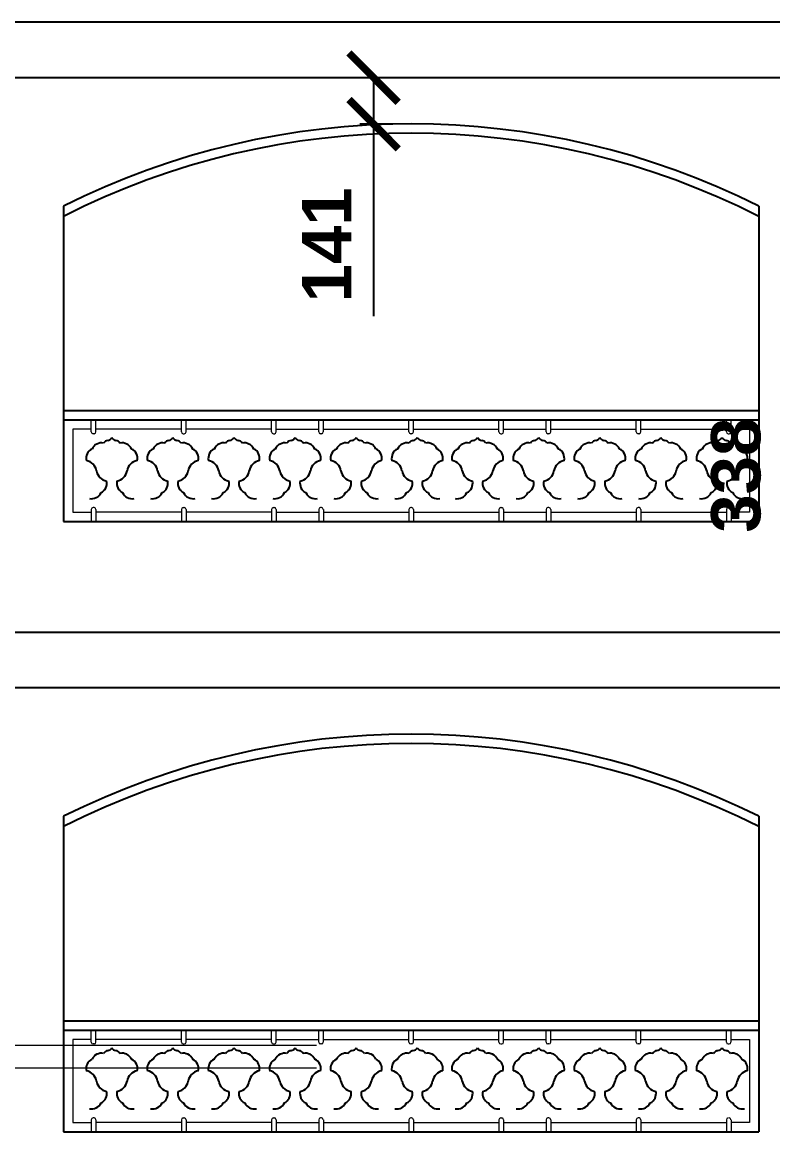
# Model space of a CAD drawing. Header units: millimetres. Extents: x 1521 to 3683, y 1649 to 3322.
# Drawn here: x 1724.581 to 1726.865, y 1666.111 to 1669.486 of the extents above; entities that cross this region are included whole.
import ezdxf

# ---------------------------------------------------------------- set-up
doc = ezdxf.new("R2010")
doc.units = ezdxf.units.MM
doc.header["$LTSCALE"] = 0.1
doc.linetypes.add('BORDER2', pattern=[0.875, 0.25, -0.125, 0.25, -0.125, 0, -0.125])
doc.layers.get('DEFPOINTS').update_dxf_attribs({"lineweight": 25})
for name, color, linetype, lineweight in [('BRICKS', 70, 'Continuous', 25), ('Glass', 193, 'Continuous', 5), ('WIN', 8, 'Continuous', 25), ('WINDOW', 142, 'Continuous', 13)]:
    doc.layers.add(name, color=color, linetype=linetype, lineweight=lineweight)
doc.layers.add('RELIEF', color=252, linetype='Continuous')
doc.styles.add('STYLE1', font='arialbd.ttf')
doc.dimstyles.new('50', dxfattribs={"dimscale": 0.75, "dimtxt": 0.2, "dimasz": 0.2, "dimexe": 0.1, "dimexo": 0, "dimgap": 0.09, "dimtad": 2, "dimdec": 0, "dimlfac": 1000, "dimzin": 0, "dimdsep": 46, "dimtxsty": 'STYLE1', "dimblk": 'ARCHTICK', "dimcen": 0.09, "dimclrd": 4, "dimclre": 8, "dimclrt": 6, "dimadec": 0, "dimazin": 0, "dimtfac": 1, "dimtdec": 0, "dimtofl": 0, "dimtmove": 0, "dimatfit": 3, "dimldrblk": 'OPEN90', "dimfxl": 0.05, "dimtolj": 1, "dimtzin": 0, "dimarcsym": 0})

# ---------------------------------------------------------------- blocks, each defined once
blk = doc.blocks.new('_ArchTick')
at = {"color": 0, "linetype": 'ByBlock', "const_width": 0.15}
blk.add_lwpolyline([(-0.5, -0.5), (0.5, 0.5)], dxfattribs=at)
blk = doc.blocks.new('*D151')
at = {"layer": 'BRICKS', "color": 8, "linetype": 'BORDER2', "lineweight": -2}
for p, q in [((1725.7053, 1669.317), (1725.575, 1669.317)), ((1725.7087, 1669.1757), (1725.575, 1669.1757))]:
    blk.add_line(p, q, dxfattribs=at)
at = {"layer": 'BRICKS', "color": 4, "lineweight": -2}
for p, q in [((1725.65, 1669.317), (1725.65, 1669.1757)), ((1725.65, 1669.1757), (1725.65, 1668.5917))]:
    blk.add_line(p, q, dxfattribs=at)
at = {"layer": 'DEFPOINTS', "color": 0}
for p in [(1725.7053, 1669.317), (1725.65, 1669.1757), (1725.7087, 1669.1757)]:
    blk.add_point(p, dxfattribs=at)
at = {"layer": 'BRICKS', "color": 4, "lineweight": -2, "xscale": 0.15, "yscale": 0.15, "zscale": 0.15}
for p, rotation in [((1725.65, 1669.317), 90), ((1725.65, 1669.1757), 270)]:
    blk.add_blockref('_ArchTick', p, dxfattribs=dict(at, rotation=rotation))
at = {"layer": 'BRICKS', "color": 6, "insert": (1725.5072, 1668.8087), "char_height": 0.15, "attachment_point": 5, "rotation": 90, "style": 'STYLE1'}
blk.add_mtext('\\A1;141', dxfattribs=at)
blk = doc.blocks.new('_Open90')
at = {"color": 0, "linetype": 'ByBlock', "lineweight": -2}
for p, q in [((-0.5, 0.5), (0, 0)), ((0, 0), (-1, 0)), ((0, 0), (-0.5, -0.5))]:
    blk.add_line(p, q, dxfattribs=at)
blk = doc.blocks.new('*D155')
at = {"layer": 'BRICKS', "color": 4, "lineweight": -2}
for p, q in [((1726.8972, 1667.8741), (1726.8972, 1668.3414)), ((1727.1501, 1667.967), (1727.1501, 1667.6295)), ((1727.1501, 1667.7982), (1726.8972, 1667.8741))]:
    blk.add_line(p, q, dxfattribs=at)
at = {"layer": 'BRICKS', "color": 8, "linetype": 'BORDER2', "lineweight": -2}
for p, q in [((1727.2156, 1667.967), (1727.0751, 1667.967)), ((1727.1667, 1667.6295), (1727.0751, 1667.6295))]:
    blk.add_line(p, q, dxfattribs=at)
at = {"layer": 'DEFPOINTS', "color": 0}
for p in [(1727.2156, 1667.967), (1727.1501, 1667.6295), (1727.1667, 1667.6295)]:
    blk.add_point(p, dxfattribs=at)
at = {"layer": 'BRICKS', "color": 4, "lineweight": -2, "xscale": 0.15, "yscale": 0.15, "zscale": 0.15}
for p, rotation in [((1727.1501, 1667.967), 90), ((1727.1501, 1667.6295), 270)]:
    blk.add_blockref('_ArchTick', p, dxfattribs=dict(at, rotation=rotation))
at = {"layer": 'BRICKS', "color": 6, "insert": (1726.7531, 1668.1078), "char_height": 0.15, "attachment_point": 5, "rotation": 90, "style": 'STYLE1'}
blk.add_mtext('\\A1;338', dxfattribs=at)

msp = doc.modelspace()

# ---------------------------------------------------------------- linework, layer by layer
at = {"layer": 'Glass'}
for p, q in [((1724.7912, 1668.2398), (1724.7912, 1668.2764)), ((1724.8053, 1668.2398), (1724.8053, 1668.2764)), ((1725.0654, 1668.2398), (1725.0654, 1668.2764)), ((1725.0795, 1668.2398), (1725.0795, 1668.2764)), ((1725.3397, 1668.2398), (1725.3397, 1668.2764)), ((1725.3537, 1668.2398), (1725.3537, 1668.2764)), ((1725.4831, 1668.2398), (1725.4831, 1668.2764)), ((1725.4972, 1668.2398), (1725.4972, 1668.2764)), ((1725.7573, 1668.2398), (1725.7573, 1668.2764)), ((1725.7714, 1668.2398), (1725.7714, 1668.2764)), ((1726.0315, 1668.2398), (1726.0315, 1668.2764)), ((1726.0456, 1668.2398), (1726.0456, 1668.2764)), ((1726.175, 1668.2398), (1726.175, 1668.2764)), ((1726.189, 1668.2398), (1726.189, 1668.2764)), ((1726.4492, 1668.2398), (1726.4492, 1668.2764)), ((1726.4632, 1668.2398), (1726.4632, 1668.2764)), ((1726.7234, 1668.2398), (1726.7234, 1668.2764)), ((1726.7375, 1668.2398), (1726.7375, 1668.2764)), ((1724.7997, 1668.2342), (1724.7968, 1668.2342)), ((1725.0711, 1668.2342), (1725.0739, 1668.2342)), ((1725.3453, 1668.2342), (1725.3481, 1668.2342)), ((1725.3537, 1668.2482), (1725.4831, 1668.2482)), ((1725.4915, 1668.2342), (1725.4887, 1668.2342)), ((1725.7657, 1668.2342), (1725.7629, 1668.2342)), ((1726.0372, 1668.2342), (1726.04, 1668.2342)), ((1726.0456, 1668.2482), (1726.175, 1668.2482)), ((1726.1834, 1668.2342), (1726.1806, 1668.2342)), ((1726.4576, 1668.2342), (1726.4548, 1668.2342)), ((1726.4632, 1668.2482), (1726.5926, 1668.2482)), ((1726.729, 1668.2342), (1726.7318, 1668.2342)), ((1724.7912, 1668.0036), (1724.7912, 1667.967)), ((1724.7997, 1668.0092), (1724.7968, 1668.0092)), ((1724.8053, 1668.0036), (1724.8053, 1667.967)), ((1725.0654, 1668.0036), (1725.0654, 1667.967)), ((1725.0711, 1668.0092), (1725.0739, 1668.0092)), ((1725.0795, 1668.0036), (1725.0795, 1667.967)), ((1725.3397, 1668.0036), (1725.3397, 1667.967)), ((1725.3453, 1668.0092), (1725.3481, 1668.0092)), ((1725.3537, 1668.0036), (1725.3537, 1667.967)), ((1725.3537, 1667.9951), (1725.4831, 1667.9951)), ((1725.4831, 1668.0036), (1725.4831, 1667.967)), ((1725.4915, 1668.0092), (1725.4887, 1668.0092)), ((1725.4972, 1668.0036), (1725.4972, 1667.967)), ((1725.7573, 1668.0036), (1725.7573, 1667.967)), ((1725.7657, 1668.0092), (1725.7629, 1668.0092)), ((1725.7714, 1668.0036), (1725.7714, 1667.967)), ((1726.0315, 1668.0036), (1726.0315, 1667.967)), ((1726.0372, 1668.0092), (1726.04, 1668.0092)), ((1726.0456, 1668.0036), (1726.0456, 1667.967)), ((1726.0456, 1667.9951), (1726.175, 1667.9951)), ((1726.175, 1668.0036), (1726.175, 1667.967)), ((1726.1834, 1668.0092), (1726.1806, 1668.0092)), ((1726.189, 1668.0036), (1726.189, 1667.967)), ((1726.4492, 1668.0036), (1726.4492, 1667.967)), ((1726.4576, 1668.0092), (1726.4548, 1668.0092)), ((1726.4632, 1668.0036), (1726.4632, 1667.967)), ((1726.7234, 1668.0036), (1726.7234, 1667.967)), ((1726.7375, 1668.0036), (1726.7375, 1667.967)), ((1724.7912, 1666.3836), (1724.7912, 1666.4201)), ((1724.8053, 1666.3836), (1724.8053, 1666.4201)), ((1725.0654, 1666.3836), (1725.0654, 1666.4201)), ((1725.0795, 1666.3836), (1725.0795, 1666.4201)), ((1725.3397, 1666.3836), (1725.3397, 1666.4201)), ((1725.3537, 1666.3836), (1725.3537, 1666.4201)), ((1725.4831, 1666.3836), (1725.4831, 1666.4201)), ((1725.4972, 1666.3836), (1725.4972, 1666.4201)), ((1725.7573, 1666.3836), (1725.7573, 1666.4201)), ((1725.7714, 1666.3836), (1725.7714, 1666.4201)), ((1726.0315, 1666.3836), (1726.0315, 1666.4201)), ((1726.0456, 1666.3836), (1726.0456, 1666.4201)), ((1726.175, 1666.3836), (1726.175, 1666.4201)), ((1726.189, 1666.3836), (1726.189, 1666.4201)), ((1726.4492, 1666.3836), (1726.4492, 1666.4201)), ((1726.4632, 1666.3836), (1726.4632, 1666.4201)), ((1726.7234, 1666.3836), (1726.7234, 1666.4201)), ((1726.7375, 1666.3836), (1726.7375, 1666.4201)), ((1724.7997, 1666.3779), (1724.7968, 1666.3779)), ((1725.0711, 1666.3779), (1725.0739, 1666.3779)), ((1725.3453, 1666.3779), (1725.3481, 1666.3779)), ((1725.3537, 1666.392), (1725.4831, 1666.392)), ((1725.4915, 1666.3779), (1725.4887, 1666.3779)), ((1725.7657, 1666.3779), (1725.7629, 1666.3779)), ((1726.0372, 1666.3779), (1726.04, 1666.3779)), ((1726.0456, 1666.392), (1726.175, 1666.392)), ((1726.1834, 1666.3779), (1726.1806, 1666.3779)), ((1726.4576, 1666.3779), (1726.4548, 1666.3779)), ((1726.4632, 1666.392), (1726.5926, 1666.392)), ((1726.729, 1666.3779), (1726.7318, 1666.3779)), ((1724.7912, 1666.1473), (1724.7912, 1666.1107)), ((1724.7997, 1666.1529), (1724.7968, 1666.1529)), ((1724.8053, 1666.1473), (1724.8053, 1666.1107)), ((1725.0654, 1666.1473), (1725.0654, 1666.1107)), ((1725.0711, 1666.1529), (1725.0739, 1666.1529)), ((1725.0795, 1666.1473), (1725.0795, 1666.1107)), ((1725.3397, 1666.1473), (1725.3397, 1666.1107)), ((1725.3453, 1666.1529), (1725.3481, 1666.1529)), ((1725.3537, 1666.1473), (1725.3537, 1666.1107)), ((1725.3537, 1666.1389), (1725.4831, 1666.1389)), ((1725.4831, 1666.1473), (1725.4831, 1666.1107)), ((1725.4915, 1666.1529), (1725.4887, 1666.1529)), ((1725.4972, 1666.1473), (1725.4972, 1666.1107)), ((1725.7573, 1666.1473), (1725.7573, 1666.1107)), ((1725.7657, 1666.1529), (1725.7629, 1666.1529)), ((1725.7714, 1666.1473), (1725.7714, 1666.1107)), ((1726.0315, 1666.1473), (1726.0315, 1666.1107)), ((1726.0372, 1666.1529), (1726.04, 1666.1529)), ((1726.0456, 1666.1473), (1726.0456, 1666.1107)), ((1726.0456, 1666.1389), (1726.175, 1666.1389)), ((1726.175, 1666.1473), (1726.175, 1666.1107)), ((1726.1834, 1666.1529), (1726.1806, 1666.1529)), ((1726.189, 1666.1473), (1726.189, 1666.1107)), ((1726.4492, 1666.1473), (1726.4492, 1666.1107)), ((1726.4576, 1666.1529), (1726.4548, 1666.1529)), ((1726.4632, 1666.1473), (1726.4632, 1666.1107)), ((1726.7234, 1666.1473), (1726.7234, 1666.1107)), ((1726.7375, 1666.1473), (1726.7375, 1666.1107))]:
    msp.add_line(p, q, dxfattribs=at)
for points in [[(1724.7912, 1668.2482), (1724.735, 1668.2482), (1724.735, 1667.9951), (1724.7912, 1667.9951)], [(1725.0654, 1668.2482), (1724.8053, 1668.2482)], [(1725.3397, 1668.2482), (1725.0795, 1668.2482)], [(1725.4972, 1668.2482), (1725.7573, 1668.2482)], [(1725.7714, 1668.2482), (1726.0315, 1668.2482)], [(1726.189, 1668.2482), (1726.4492, 1668.2482)], [(1726.4632, 1668.2482), (1726.7234, 1668.2482)], [(1726.7375, 1668.2482), (1726.7937, 1668.2482), (1726.7937, 1667.9951), (1726.7375, 1667.9951)], [(1725.0654, 1667.9951), (1724.8053, 1667.9951)], [(1725.3397, 1667.9951), (1725.0795, 1667.9951)], [(1725.4972, 1667.9951), (1725.7573, 1667.9951)], [(1725.7714, 1667.9951), (1726.0315, 1667.9951)], [(1726.189, 1667.9951), (1726.4492, 1667.9951)], [(1726.4632, 1667.9951), (1726.7234, 1667.9951)], [(1724.7912, 1666.392), (1724.735, 1666.392), (1724.735, 1666.1389), (1724.7912, 1666.1389)], [(1725.0654, 1666.392), (1724.8053, 1666.392)], [(1725.3397, 1666.392), (1725.0795, 1666.392)], [(1725.4972, 1666.392), (1725.7573, 1666.392)], [(1725.7714, 1666.392), (1726.0315, 1666.392)], [(1726.189, 1666.392), (1726.4492, 1666.392)], [(1726.4632, 1666.392), (1726.7234, 1666.392)], [(1726.7375, 1666.392), (1726.7937, 1666.392), (1726.7937, 1666.1389), (1726.7375, 1666.1389)], [(1725.0654, 1666.1389), (1724.8053, 1666.1389)], [(1725.3397, 1666.1389), (1725.0795, 1666.1389)], [(1725.4972, 1666.1389), (1725.7573, 1666.1389)], [(1725.7714, 1666.1389), (1726.0315, 1666.1389)], [(1726.189, 1666.1389), (1726.4492, 1666.1389)], [(1726.4632, 1666.1389), (1726.7234, 1666.1389)]]:
    msp.add_lwpolyline(points, dxfattribs=at)
for centre, start, end in [((1724.7968, 1668.2398), 180, 270), ((1724.7997, 1668.2398), 270, 0), ((1725.0711, 1668.2398), 180, 270), ((1725.0739, 1668.2398), 270, 0), ((1725.3453, 1668.2398), 180, 270), ((1725.3481, 1668.2398), 270, 0), ((1725.4887, 1668.2398), 180, 270), ((1725.4915, 1668.2398), 270, 0), ((1725.7629, 1668.2398), 180, 270), ((1725.7657, 1668.2398), 270, 0), ((1726.0372, 1668.2398), 180, 270), ((1726.04, 1668.2398), 270, 0), ((1726.1806, 1668.2398), 180, 270), ((1726.1834, 1668.2398), 270, 0), ((1726.4548, 1668.2398), 180, 270), ((1726.4576, 1668.2398), 270, 0), ((1726.729, 1668.2398), 180, 270), ((1726.7318, 1668.2398), 270, 0), ((1724.7968, 1668.0036), 90, 180), ((1724.7997, 1668.0036), 360, 90), ((1725.0711, 1668.0036), 90, 180), ((1725.0739, 1668.0036), 360, 90), ((1725.3453, 1668.0036), 90, 180), ((1725.3481, 1668.0036), 360, 90), ((1725.4887, 1668.0036), 90, 180), ((1725.4915, 1668.0036), 360, 90), ((1725.7629, 1668.0036), 90, 180), ((1725.7657, 1668.0036), 360, 90), ((1726.0372, 1668.0036), 90, 180), ((1726.04, 1668.0036), 360, 90), ((1726.1806, 1668.0036), 90, 180), ((1726.1834, 1668.0036), 360, 90), ((1726.4548, 1668.0036), 90, 180), ((1726.4576, 1668.0036), 360, 90), ((1726.729, 1668.0036), 90, 180), ((1726.7318, 1668.0036), 360, 90), ((1724.7968, 1666.3836), 180, 270), ((1724.7997, 1666.3836), 270, 0), ((1725.0711, 1666.3836), 180, 270), ((1725.0739, 1666.3836), 270, 0), ((1725.3453, 1666.3836), 180, 270), ((1725.3481, 1666.3836), 270, 0), ((1725.4887, 1666.3836), 180, 270), ((1725.4915, 1666.3836), 270, 0), ((1725.7629, 1666.3836), 180, 270), ((1725.7657, 1666.3836), 270, 0), ((1726.0372, 1666.3836), 180, 270), ((1726.04, 1666.3836), 270, 0), ((1726.1806, 1666.3836), 180, 270), ((1726.1834, 1666.3836), 270, 0), ((1726.4548, 1666.3836), 180, 270), ((1726.4576, 1666.3836), 270, 0), ((1726.729, 1666.3836), 180, 270), ((1726.7318, 1666.3836), 270, 0), ((1724.7968, 1666.1473), 90, 180), ((1724.7997, 1666.1473), 360, 90), ((1725.0711, 1666.1473), 90, 180), ((1725.0739, 1666.1473), 360, 90), ((1725.3453, 1666.1473), 90, 180), ((1725.3481, 1666.1473), 360, 90), ((1725.4887, 1666.1473), 90, 180), ((1725.4915, 1666.1473), 360, 90), ((1725.7629, 1666.1473), 90, 180), ((1725.7657, 1666.1473), 360, 90), ((1726.0372, 1666.1473), 90, 180), ((1726.04, 1666.1473), 360, 90), ((1726.1806, 1666.1473), 90, 180), ((1726.1834, 1666.1473), 360, 90), ((1726.4548, 1666.1473), 90, 180), ((1726.4576, 1666.1473), 360, 90), ((1726.729, 1666.1473), 90, 180), ((1726.7318, 1666.1473), 360, 90)]:
    msp.add_arc(centre, 0.00562, start, end, dxfattribs=at)
at = {"layer": 'RELIEF'}
for centre, radius, start, end in [((1724.8222, 1668.1744), 0.0317, 78.0514, 155.5132), ((1724.8435, 1668.197), 0.017, 98.1049, 150.4121), ((1724.8387, 1668.2307), 0.017, 278.1049, 330.4121), ((1724.8683, 1668.2307), 0.017, 209.5879, 261.8951), ((1724.8635, 1668.197), 0.017, 29.5879, 81.8951), ((1724.8849, 1668.1744), 0.0317, 24.4868, 101.9486), ((1725.0081, 1668.1744), 0.0317, 78.0514, 155.5132), ((1725.0294, 1668.197), 0.017, 98.1049, 150.4121), ((1725.0246, 1668.2307), 0.017, 278.1049, 330.4121), ((1725.0542, 1668.2307), 0.017, 209.5879, 261.8951), ((1725.0494, 1668.197), 0.017, 29.5879, 81.8951), ((1725.0708, 1668.1744), 0.0317, 24.4868, 101.9486), ((1725.194, 1668.1744), 0.0317, 78.0514, 155.5132), ((1725.2153, 1668.197), 0.017, 98.1049, 150.4121), ((1725.2105, 1668.2307), 0.017, 278.1049, 330.4121), ((1725.2401, 1668.2307), 0.017, 209.5879, 261.8951), ((1725.2353, 1668.197), 0.017, 29.5879, 81.8951), ((1725.2567, 1668.1744), 0.0317, 24.4868, 101.9486), ((1725.3799, 1668.1744), 0.0317, 78.0514, 155.5132), ((1725.4012, 1668.197), 0.017, 98.1049, 150.4121), ((1725.3964, 1668.2307), 0.017, 278.1049, 330.4121), ((1725.426, 1668.2307), 0.017, 209.5879, 261.8951), ((1725.4212, 1668.197), 0.017, 29.5879, 81.8951), ((1725.4426, 1668.1744), 0.0317, 24.4868, 101.9486), ((1725.5658, 1668.1744), 0.0317, 78.0514, 155.5132), ((1725.5871, 1668.197), 0.017, 98.1049, 150.4121), ((1725.5823, 1668.2307), 0.017, 278.1049, 330.4121), ((1725.612, 1668.2307), 0.017, 209.5879, 261.8951), ((1725.6072, 1668.197), 0.017, 29.5879, 81.8951), ((1725.6285, 1668.1744), 0.0317, 24.4868, 101.9486), ((1725.7517, 1668.1744), 0.0317, 78.0514, 155.5132), ((1725.7731, 1668.197), 0.017, 98.1049, 150.4121), ((1725.7683, 1668.2307), 0.017, 278.1049, 330.4121), ((1725.7979, 1668.2307), 0.017, 209.5879, 261.8951), ((1725.7931, 1668.197), 0.017, 29.5879, 81.8951), ((1725.8144, 1668.1744), 0.0317, 24.4868, 101.9486), ((1725.9351, 1668.1744), 0.0317, 78.0514, 155.5132), ((1725.9565, 1668.197), 0.017, 98.1049, 150.4121), ((1725.9517, 1668.2307), 0.017, 278.1049, 330.4121), ((1725.9813, 1668.2307), 0.017, 209.5879, 261.8951), ((1725.9765, 1668.197), 0.017, 29.5879, 81.8951), ((1725.9979, 1668.1744), 0.0317, 24.4868, 101.9486), ((1726.121, 1668.1744), 0.0317, 78.0514, 155.5132), ((1726.1424, 1668.197), 0.017, 98.1049, 150.4121), ((1726.1376, 1668.2307), 0.017, 278.1049, 330.4121), ((1726.1672, 1668.2307), 0.017, 209.5879, 261.8951), ((1726.1624, 1668.197), 0.017, 29.5879, 81.8951), ((1726.1838, 1668.1744), 0.0317, 24.4868, 101.9486), ((1726.3069, 1668.1744), 0.0317, 78.0514, 155.5132), ((1726.3283, 1668.197), 0.017, 98.1049, 150.4121), ((1726.3235, 1668.2307), 0.017, 278.1049, 330.4121), ((1726.3531, 1668.2307), 0.017, 209.5879, 261.8951), ((1726.3483, 1668.197), 0.017, 29.5879, 81.8951), ((1726.3697, 1668.1744), 0.0317, 24.4868, 101.9486), ((1726.4928, 1668.1744), 0.0317, 78.0514, 155.5132), ((1726.5142, 1668.197), 0.017, 98.1049, 150.4121), ((1726.5094, 1668.2307), 0.017, 278.1049, 330.4121), ((1726.539, 1668.2307), 0.017, 209.5879, 261.8951), ((1726.5342, 1668.197), 0.017, 29.5879, 81.8951), ((1726.5556, 1668.1744), 0.0317, 24.4868, 101.9486), ((1726.6787, 1668.1744), 0.0317, 78.0514, 155.5132), ((1726.7001, 1668.197), 0.017, 98.1049, 150.4121), ((1726.6953, 1668.2307), 0.017, 278.1049, 330.4121), ((1726.7249, 1668.2307), 0.017, 209.5879, 261.8951), ((1726.7201, 1668.197), 0.017, 29.5879, 81.8951), ((1726.7415, 1668.1744), 0.0317, 24.4868, 101.9486), ((1724.806, 1668.1597), 0.0306, 114.5387, 193.4516), ((1724.901, 1668.1597), 0.0306, 346.5484, 65.4613), ((1724.9919, 1668.1597), 0.0306, 114.5387, 193.4516), ((1725.0869, 1668.1597), 0.0306, 346.5484, 65.4613), ((1725.1778, 1668.1597), 0.0306, 114.5387, 193.4516), ((1725.2729, 1668.1597), 0.0306, 346.5484, 65.4613), ((1725.3637, 1668.1597), 0.0306, 114.5387, 193.4516), ((1725.4588, 1668.1597), 0.0306, 346.5484, 65.4613), ((1725.5496, 1668.1597), 0.0306, 114.5387, 193.4516), ((1725.6447, 1668.1597), 0.0306, 346.5484, 65.4613), ((1725.7355, 1668.1597), 0.0306, 114.5387, 193.4516), ((1725.8306, 1668.1597), 0.0306, 346.5484, 65.4613), ((1725.919, 1668.1597), 0.0306, 114.5387, 193.4516), ((1726.014, 1668.1597), 0.0306, 346.5484, 65.4613), ((1726.1049, 1668.1597), 0.0306, 114.5387, 193.4516), ((1726.1999, 1668.1597), 0.0306, 346.5484, 65.4613), ((1726.2908, 1668.1597), 0.0306, 114.5387, 193.4516), ((1726.3858, 1668.1597), 0.0306, 346.5484, 65.4613), ((1726.4767, 1668.1597), 0.0306, 114.5387, 193.4516), ((1726.5717, 1668.1597), 0.0306, 346.5484, 65.4613), ((1726.6626, 1668.1597), 0.0306, 114.5387, 193.4516), ((1726.7576, 1668.1597), 0.0306, 346.5484, 65.4613), ((1724.7694, 1668.115), 0.0381, 9.2672, 79.6619), ((1724.9376, 1668.115), 0.0381, 100.3381, 170.7328), ((1724.9553, 1668.115), 0.0381, 9.2672, 79.6619), ((1725.1235, 1668.115), 0.0381, 100.3381, 170.7328), ((1725.1412, 1668.115), 0.0381, 9.2672, 79.6619), ((1725.3094, 1668.115), 0.0381, 100.3381, 170.7328), ((1725.3271, 1668.115), 0.0381, 9.2672, 79.6619), ((1725.4954, 1668.115), 0.0381, 100.3381, 170.7328), ((1725.513, 1668.115), 0.0381, 9.2672, 79.6619), ((1725.6813, 1668.115), 0.0381, 100.3381, 170.7328), ((1725.6989, 1668.115), 0.0381, 9.2672, 79.6619), ((1725.8672, 1668.115), 0.0381, 100.3381, 170.7328), ((1725.8824, 1668.115), 0.0381, 9.2672, 79.6619), ((1726.0506, 1668.115), 0.0381, 100.3381, 170.7328), ((1726.0683, 1668.115), 0.0381, 9.2672, 79.6619), ((1726.2365, 1668.115), 0.0381, 100.3381, 170.7328), ((1726.2542, 1668.115), 0.0381, 9.2672, 79.6619), ((1726.4224, 1668.115), 0.0381, 100.3381, 170.7328), ((1726.4401, 1668.115), 0.0381, 9.2672, 79.6619), ((1726.6083, 1668.115), 0.0381, 100.3381, 170.7328), ((1726.626, 1668.115), 0.0381, 9.2672, 79.6619), ((1726.7942, 1668.115), 0.0381, 100.3381, 170.7328), ((1724.8447, 1668.1273), 0.0381, 189.2672, 259.6619), ((1724.8624, 1668.1273), 0.0381, 280.3381, 350.7328), ((1725.0306, 1668.1273), 0.0381, 189.2672, 259.6619), ((1725.0483, 1668.1273), 0.0381, 280.3381, 350.7328), ((1725.2165, 1668.1273), 0.0381, 189.2672, 259.6619), ((1725.2342, 1668.1273), 0.0381, 280.3381, 350.7328), ((1725.4024, 1668.1273), 0.0381, 189.2672, 259.6619), ((1725.4201, 1668.1273), 0.0381, 280.3381, 350.7328), ((1725.5883, 1668.1273), 0.0381, 189.2672, 259.6619), ((1725.606, 1668.1273), 0.0381, 280.3381, 350.7328), ((1725.7742, 1668.1273), 0.0381, 189.2672, 259.6619), ((1725.7919, 1668.1273), 0.0381, 280.3381, 350.7328), ((1725.9576, 1668.1273), 0.0381, 189.2672, 259.6619), ((1725.9753, 1668.1273), 0.0381, 280.3381, 350.7328), ((1726.1435, 1668.1273), 0.0381, 189.2672, 259.6619), ((1726.1612, 1668.1273), 0.0381, 280.3381, 350.7328), ((1726.3295, 1668.1273), 0.0381, 189.2672, 259.6619), ((1726.3471, 1668.1273), 0.0381, 280.3381, 350.7328), ((1726.5154, 1668.1273), 0.0381, 189.2672, 259.6619), ((1726.533, 1668.1273), 0.0381, 280.3381, 350.7328), ((1726.7013, 1668.1273), 0.0381, 189.2672, 259.6619), ((1726.7189, 1668.1273), 0.0381, 280.3381, 350.7328), ((1724.8081, 1668.0827), 0.0306, 294.5387, 13.4516), ((1724.899, 1668.0827), 0.0306, 166.5484, 245.4613), ((1724.994, 1668.0827), 0.0306, 294.5387, 13.4516), ((1725.0849, 1668.0827), 0.0306, 166.5484, 245.4613), ((1725.1799, 1668.0827), 0.0306, 294.5387, 13.4516), ((1725.2708, 1668.0827), 0.0306, 166.5484, 245.4613), ((1725.3658, 1668.0827), 0.0306, 294.5387, 13.4516), ((1725.4567, 1668.0827), 0.0306, 166.5484, 245.4613), ((1725.5517, 1668.0827), 0.0306, 294.5387, 13.4516), ((1725.6426, 1668.0827), 0.0306, 166.5484, 245.4613), ((1725.7376, 1668.0827), 0.0306, 294.5387, 13.4516), ((1725.8285, 1668.0827), 0.0306, 166.5484, 245.4613), ((1725.921, 1668.0827), 0.0306, 294.5387, 13.4516), ((1726.0119, 1668.0827), 0.0306, 166.5484, 245.4613), ((1726.107, 1668.0827), 0.0306, 294.5387, 13.4516), ((1726.1978, 1668.0827), 0.0306, 166.5484, 245.4613), ((1726.2929, 1668.0827), 0.0306, 294.5387, 13.4516), ((1726.3837, 1668.0827), 0.0306, 166.5484, 245.4613), ((1726.4788, 1668.0827), 0.0306, 294.5387, 13.4516), ((1726.5696, 1668.0827), 0.0306, 166.5484, 245.4613), ((1726.6647, 1668.0827), 0.0306, 294.5387, 13.4516), ((1726.7555, 1668.0827), 0.0306, 166.5484, 245.4613), ((1724.7919, 1668.068), 0.0317, 258.0514, 335.5132), ((1724.9151, 1668.068), 0.0317, 204.4868, 281.9486), ((1724.9778, 1668.068), 0.0317, 258.0514, 335.5132), ((1725.101, 1668.068), 0.0317, 204.4868, 281.9486), ((1725.1638, 1668.068), 0.0317, 258.0514, 335.5132), ((1725.2869, 1668.068), 0.0317, 204.4868, 281.9486), ((1725.3497, 1668.068), 0.0317, 258.0514, 335.5132), ((1725.4728, 1668.068), 0.0317, 204.4868, 281.9486), ((1725.5356, 1668.068), 0.0317, 258.0514, 335.5132), ((1725.6587, 1668.068), 0.0317, 204.4868, 281.9486), ((1725.7215, 1668.068), 0.0317, 258.0514, 335.5132), ((1725.8446, 1668.068), 0.0317, 204.4868, 281.9486), ((1725.9049, 1668.068), 0.0317, 258.0514, 335.5132), ((1726.0281, 1668.068), 0.0317, 204.4868, 281.9486), ((1726.0908, 1668.068), 0.0317, 258.0514, 335.5132), ((1726.214, 1668.068), 0.0317, 204.4868, 281.9486), ((1726.2767, 1668.068), 0.0317, 258.0514, 335.5132), ((1726.3999, 1668.068), 0.0317, 204.4868, 281.9486), ((1726.4626, 1668.068), 0.0317, 258.0514, 335.5132), ((1726.5858, 1668.068), 0.0317, 204.4868, 281.9486), ((1726.6485, 1668.068), 0.0317, 258.0514, 335.5132), ((1726.7717, 1668.068), 0.0317, 204.4868, 281.9486), ((1724.8222, 1666.3181), 0.0317, 78.0514, 155.5132), ((1724.8435, 1666.3407), 0.017, 98.1049, 150.4121), ((1724.8387, 1666.3744), 0.017, 278.1049, 330.4121), ((1724.8683, 1666.3744), 0.017, 209.5879, 261.8951), ((1724.8635, 1666.3407), 0.017, 29.5879, 81.8951), ((1724.8849, 1666.3181), 0.0317, 24.4868, 101.9486), ((1725.0081, 1666.3181), 0.0317, 78.0514, 155.5132), ((1725.0294, 1666.3407), 0.017, 98.1049, 150.4121), ((1725.0246, 1666.3744), 0.017, 278.1049, 330.4121), ((1725.0542, 1666.3744), 0.017, 209.5879, 261.8951), ((1725.0494, 1666.3407), 0.017, 29.5879, 81.8951), ((1725.0708, 1666.3181), 0.0317, 24.4868, 101.9486), ((1725.194, 1666.3181), 0.0317, 78.0514, 155.5132), ((1725.2153, 1666.3407), 0.017, 98.1049, 150.4121), ((1725.2105, 1666.3744), 0.017, 278.1049, 330.4121), ((1725.2401, 1666.3744), 0.017, 209.5879, 261.8951), ((1725.2353, 1666.3407), 0.017, 29.5879, 81.8951), ((1725.2567, 1666.3181), 0.0317, 24.4868, 101.9486), ((1725.3799, 1666.3181), 0.0317, 78.0514, 155.5132), ((1725.4012, 1666.3407), 0.017, 98.1049, 150.4121), ((1725.3964, 1666.3744), 0.017, 278.1049, 330.4121), ((1725.426, 1666.3744), 0.017, 209.5879, 261.8951), ((1725.4212, 1666.3407), 0.017, 29.5879, 81.8951), ((1725.4426, 1666.3181), 0.0317, 24.4868, 101.9486), ((1725.5658, 1666.3181), 0.0317, 78.0514, 155.5132), ((1725.5871, 1666.3407), 0.017, 98.1049, 150.4121), ((1725.5823, 1666.3744), 0.017, 278.1049, 330.4121), ((1725.612, 1666.3744), 0.017, 209.5879, 261.8951), ((1725.6072, 1666.3407), 0.017, 29.5879, 81.8951), ((1725.6285, 1666.3181), 0.0317, 24.4868, 101.9486), ((1725.7517, 1666.3181), 0.0317, 78.0514, 155.5132), ((1725.7731, 1666.3407), 0.017, 98.1049, 150.4121), ((1725.7683, 1666.3744), 0.017, 278.1049, 330.4121), ((1725.7979, 1666.3744), 0.017, 209.5879, 261.8951), ((1725.7931, 1666.3407), 0.017, 29.5879, 81.8951), ((1725.8144, 1666.3181), 0.0317, 24.4868, 101.9486), ((1725.9351, 1666.3181), 0.0317, 78.0514, 155.5132), ((1725.9565, 1666.3407), 0.017, 98.1049, 150.4121), ((1725.9517, 1666.3744), 0.017, 278.1049, 330.4121), ((1725.9813, 1666.3744), 0.017, 209.5879, 261.8951), ((1725.9765, 1666.3407), 0.017, 29.5879, 81.8951), ((1725.9979, 1666.3181), 0.0317, 24.4868, 101.9486), ((1726.121, 1666.3181), 0.0317, 78.0514, 155.5132), ((1726.1424, 1666.3407), 0.017, 98.1049, 150.4121), ((1726.1376, 1666.3744), 0.017, 278.1049, 330.4121), ((1726.1672, 1666.3744), 0.017, 209.5879, 261.8951), ((1726.1624, 1666.3407), 0.017, 29.5879, 81.8951), ((1726.1838, 1666.3181), 0.0317, 24.4868, 101.9486), ((1726.3069, 1666.3181), 0.0317, 78.0514, 155.5132), ((1726.3283, 1666.3407), 0.017, 98.1049, 150.4121), ((1726.3235, 1666.3744), 0.017, 278.1049, 330.4121), ((1726.3531, 1666.3744), 0.017, 209.5879, 261.8951), ((1726.3483, 1666.3407), 0.017, 29.5879, 81.8951), ((1726.3697, 1666.3181), 0.0317, 24.4868, 101.9486), ((1726.4928, 1666.3181), 0.0317, 78.0514, 155.5132), ((1726.5142, 1666.3407), 0.017, 98.1049, 150.4121), ((1726.5094, 1666.3744), 0.017, 278.1049, 330.4121), ((1726.539, 1666.3744), 0.017, 209.5879, 261.8951), ((1726.5342, 1666.3407), 0.017, 29.5879, 81.8951), ((1726.5556, 1666.3181), 0.0317, 24.4868, 101.9486), ((1726.6787, 1666.3181), 0.0317, 78.0514, 155.5132), ((1726.7001, 1666.3407), 0.017, 98.1049, 150.4121), ((1726.6953, 1666.3744), 0.017, 278.1049, 330.4121), ((1726.7249, 1666.3744), 0.017, 209.5879, 261.8951), ((1726.7201, 1666.3407), 0.017, 29.5879, 81.8951), ((1726.7415, 1666.3181), 0.0317, 24.4868, 101.9486), ((1724.806, 1666.3034), 0.0306, 114.5387, 193.4516), ((1724.901, 1666.3034), 0.0306, 346.5484, 65.4613), ((1724.9919, 1666.3034), 0.0306, 114.5387, 193.4516), ((1725.0869, 1666.3034), 0.0306, 346.5484, 65.4613), ((1725.1778, 1666.3034), 0.0306, 114.5387, 193.4516), ((1725.2729, 1666.3034), 0.0306, 346.5484, 65.4613), ((1725.3637, 1666.3034), 0.0306, 114.5387, 193.4516), ((1725.4588, 1666.3034), 0.0306, 346.5484, 65.4613), ((1725.5496, 1666.3034), 0.0306, 114.5387, 193.4516), ((1725.6447, 1666.3034), 0.0306, 346.5484, 65.4613), ((1725.7355, 1666.3034), 0.0306, 114.5387, 193.4516), ((1725.8306, 1666.3034), 0.0306, 346.5484, 65.4613), ((1725.919, 1666.3034), 0.0306, 114.5387, 193.4516), ((1726.014, 1666.3034), 0.0306, 346.5484, 65.4613), ((1726.1049, 1666.3034), 0.0306, 114.5387, 193.4516), ((1726.1999, 1666.3034), 0.0306, 346.5484, 65.4613), ((1726.2908, 1666.3034), 0.0306, 114.5387, 193.4516), ((1726.3858, 1666.3034), 0.0306, 346.5484, 65.4613), ((1726.4767, 1666.3034), 0.0306, 114.5387, 193.4516), ((1726.5717, 1666.3034), 0.0306, 346.5484, 65.4613), ((1726.6626, 1666.3034), 0.0306, 114.5387, 193.4516), ((1726.7576, 1666.3034), 0.0306, 346.5484, 65.4613), ((1724.7694, 1666.2588), 0.0381, 9.2672, 79.6619), ((1724.9376, 1666.2588), 0.0381, 100.3381, 170.7328), ((1724.9553, 1666.2588), 0.0381, 9.2672, 79.6619), ((1725.1235, 1666.2588), 0.0381, 100.3381, 170.7328), ((1725.1412, 1666.2588), 0.0381, 9.2672, 79.6619), ((1725.3094, 1666.2588), 0.0381, 100.3381, 170.7328), ((1725.3271, 1666.2588), 0.0381, 9.2672, 79.6619), ((1725.4954, 1666.2588), 0.0381, 100.3381, 170.7328), ((1725.513, 1666.2588), 0.0381, 9.2672, 79.6619), ((1725.6813, 1666.2588), 0.0381, 100.3381, 170.7328), ((1725.6989, 1666.2588), 0.0381, 9.2672, 79.6619), ((1725.8672, 1666.2588), 0.0381, 100.3381, 170.7328), ((1725.8824, 1666.2588), 0.0381, 9.2672, 79.6619), ((1726.0506, 1666.2588), 0.0381, 100.3381, 170.7328), ((1726.0683, 1666.2588), 0.0381, 9.2672, 79.6619), ((1726.2365, 1666.2588), 0.0381, 100.3381, 170.7328), ((1726.2542, 1666.2588), 0.0381, 9.2672, 79.6619), ((1726.4224, 1666.2588), 0.0381, 100.3381, 170.7328), ((1726.4401, 1666.2588), 0.0381, 9.2672, 79.6619), ((1726.6083, 1666.2588), 0.0381, 100.3381, 170.7328), ((1726.626, 1666.2588), 0.0381, 9.2672, 79.6619), ((1726.7942, 1666.2588), 0.0381, 100.3381, 170.7328), ((1724.8447, 1666.2711), 0.0381, 189.2672, 259.6619), ((1724.8624, 1666.2711), 0.0381, 280.3381, 350.7328), ((1725.0306, 1666.2711), 0.0381, 189.2672, 259.6619), ((1725.0483, 1666.2711), 0.0381, 280.3381, 350.7328), ((1725.2165, 1666.2711), 0.0381, 189.2672, 259.6619), ((1725.2342, 1666.2711), 0.0381, 280.3381, 350.7328), ((1725.4024, 1666.2711), 0.0381, 189.2672, 259.6619), ((1725.4201, 1666.2711), 0.0381, 280.3381, 350.7328), ((1725.5883, 1666.2711), 0.0381, 189.2672, 259.6619), ((1725.606, 1666.2711), 0.0381, 280.3381, 350.7328), ((1725.7742, 1666.2711), 0.0381, 189.2672, 259.6619), ((1725.7919, 1666.2711), 0.0381, 280.3381, 350.7328), ((1725.9576, 1666.2711), 0.0381, 189.2672, 259.6619), ((1725.9753, 1666.2711), 0.0381, 280.3381, 350.7328), ((1726.1435, 1666.2711), 0.0381, 189.2672, 259.6619), ((1726.1612, 1666.2711), 0.0381, 280.3381, 350.7328), ((1726.3295, 1666.2711), 0.0381, 189.2672, 259.6619), ((1726.3471, 1666.2711), 0.0381, 280.3381, 350.7328), ((1726.5154, 1666.2711), 0.0381, 189.2672, 259.6619), ((1726.533, 1666.2711), 0.0381, 280.3381, 350.7328), ((1726.7013, 1666.2711), 0.0381, 189.2672, 259.6619), ((1726.7189, 1666.2711), 0.0381, 280.3381, 350.7328), ((1724.8081, 1666.2264), 0.0306, 294.5387, 13.4516), ((1724.899, 1666.2264), 0.0306, 166.5484, 245.4613), ((1724.994, 1666.2264), 0.0306, 294.5387, 13.4516), ((1725.0849, 1666.2264), 0.0306, 166.5484, 245.4613), ((1725.1799, 1666.2264), 0.0306, 294.5387, 13.4516), ((1725.2708, 1666.2264), 0.0306, 166.5484, 245.4613), ((1725.3658, 1666.2264), 0.0306, 294.5387, 13.4516), ((1725.4567, 1666.2264), 0.0306, 166.5484, 245.4613), ((1725.5517, 1666.2264), 0.0306, 294.5387, 13.4516), ((1725.6426, 1666.2264), 0.0306, 166.5484, 245.4613), ((1725.7376, 1666.2264), 0.0306, 294.5387, 13.4516), ((1725.8285, 1666.2264), 0.0306, 166.5484, 245.4613), ((1725.921, 1666.2264), 0.0306, 294.5387, 13.4516), ((1726.0119, 1666.2264), 0.0306, 166.5484, 245.4613), ((1726.107, 1666.2264), 0.0306, 294.5387, 13.4516), ((1726.1978, 1666.2264), 0.0306, 166.5484, 245.4613), ((1726.2929, 1666.2264), 0.0306, 294.5387, 13.4516), ((1726.3837, 1666.2264), 0.0306, 166.5484, 245.4613), ((1726.4788, 1666.2264), 0.0306, 294.5387, 13.4516), ((1726.5696, 1666.2264), 0.0306, 166.5484, 245.4613), ((1726.6647, 1666.2264), 0.0306, 294.5387, 13.4516), ((1726.7555, 1666.2264), 0.0306, 166.5484, 245.4613), ((1724.7919, 1666.2118), 0.0317, 258.0514, 335.5132), ((1724.9151, 1666.2118), 0.0317, 204.4868, 281.9486), ((1724.9778, 1666.2118), 0.0317, 258.0514, 335.5132), ((1725.101, 1666.2118), 0.0317, 204.4868, 281.9486), ((1725.1638, 1666.2118), 0.0317, 258.0514, 335.5132), ((1725.2869, 1666.2118), 0.0317, 204.4868, 281.9486), ((1725.3497, 1666.2118), 0.0317, 258.0514, 335.5132), ((1725.4728, 1666.2118), 0.0317, 204.4868, 281.9486), ((1725.5356, 1666.2118), 0.0317, 258.0514, 335.5132), ((1725.6587, 1666.2118), 0.0317, 204.4868, 281.9486), ((1725.7215, 1666.2118), 0.0317, 258.0514, 335.5132), ((1725.8446, 1666.2118), 0.0317, 204.4868, 281.9486), ((1725.9049, 1666.2118), 0.0317, 258.0514, 335.5132), ((1726.0281, 1666.2118), 0.0317, 204.4868, 281.9486), ((1726.0908, 1666.2118), 0.0317, 258.0514, 335.5132), ((1726.214, 1666.2118), 0.0317, 204.4868, 281.9486), ((1726.2767, 1666.2118), 0.0317, 258.0514, 335.5132), ((1726.3999, 1666.2118), 0.0317, 204.4868, 281.9486), ((1726.4626, 1666.2118), 0.0317, 258.0514, 335.5132), ((1726.5858, 1666.2118), 0.0317, 204.4868, 281.9486), ((1726.6485, 1666.2118), 0.0317, 258.0514, 335.5132), ((1726.7717, 1666.2118), 0.0317, 204.4868, 281.9486)]:
    msp.add_arc(centre, radius, start, end, dxfattribs=at)
at = {"layer": 'WIN'}
for p, q in [((1729.6456, 1669.4857), (1721.8381, 1669.4857)), ((1729.3643, 1669.317), (1721.8381, 1669.317)), ((1724.7068, 1668.9266), (1724.7068, 1667.967)), ((1726.8218, 1668.9266), (1726.8218, 1667.967)), ((1724.7068, 1668.3045), (1726.8218, 1668.3045)), ((1724.7068, 1668.2764), (1726.8218, 1668.2764)), ((1724.7068, 1667.967), (1726.8218, 1667.967)), ((1729.6456, 1667.6295), (1723.7037, 1667.6295)), ((1729.3643, 1667.4607), (1724.0822, 1667.4607)), ((1724.7068, 1667.0704), (1724.7068, 1666.1107)), ((1726.8218, 1667.0704), (1726.8218, 1666.1107)), ((1724.7068, 1666.4482), (1726.8218, 1666.4482)), ((1724.7068, 1666.4201), (1726.8218, 1666.4201)), ((1724.7068, 1666.1107), (1726.8218, 1666.1107))]:
    msp.add_line(p, q, dxfattribs=at)
for centre, radius, start, end in [((1725.7643, 1666.8127), 2.3637, 63.4234, 116.5766), ((1725.7643, 1666.8127), 2.3356, 63.0777, 116.9223), ((1725.7643, 1664.9564), 2.3637, 63.4234, 116.5766), ((1725.7643, 1664.9564), 2.3356, 63.0777, 116.9223)]:
    msp.add_arc(centre, radius, start, end, dxfattribs=at)
at = {"layer": 'WINDOW', "color": 9}
for p, q in [((1724.4143, 1666.3741), (1725.4761, 1666.3741)), ((1724.4143, 1666.3051), (1725.4761, 1666.3051))]:
    msp.add_line(p, q, dxfattribs=at)

# ---------------------------------------------------------------- dimensions: what is measured, and where the dimension line sits
at = {"layer": 'BRICKS'}
for base, p1, p2, override, picture, middle in [((1725.65, 1669.1757), (1725.7053, 1669.317), (1725.7087, 1669.1757), {"dimfxl": 0.1}, '*D151', (1725.5072, 1668.8087)), ((1727.1501220124, 1667.6294893392), (1727.2155899422, 1667.9669893392), (1727.1667241256, 1667.6294893392), {"dimtmove": 1, "dimfxl": 0.1}, '*D155', (1726.7530977968, 1667.9416054715))]:
    dim = msp.add_linear_dim(base=base, p1=p1, p2=p2, angle=90, dimstyle='50', override=override, dxfattribs=at)
    dim.commit()
    dim.dimension.update_dxf_attribs({"geometry": picture, "text_midpoint": middle})

doc.saveas('drawing.dxf')
